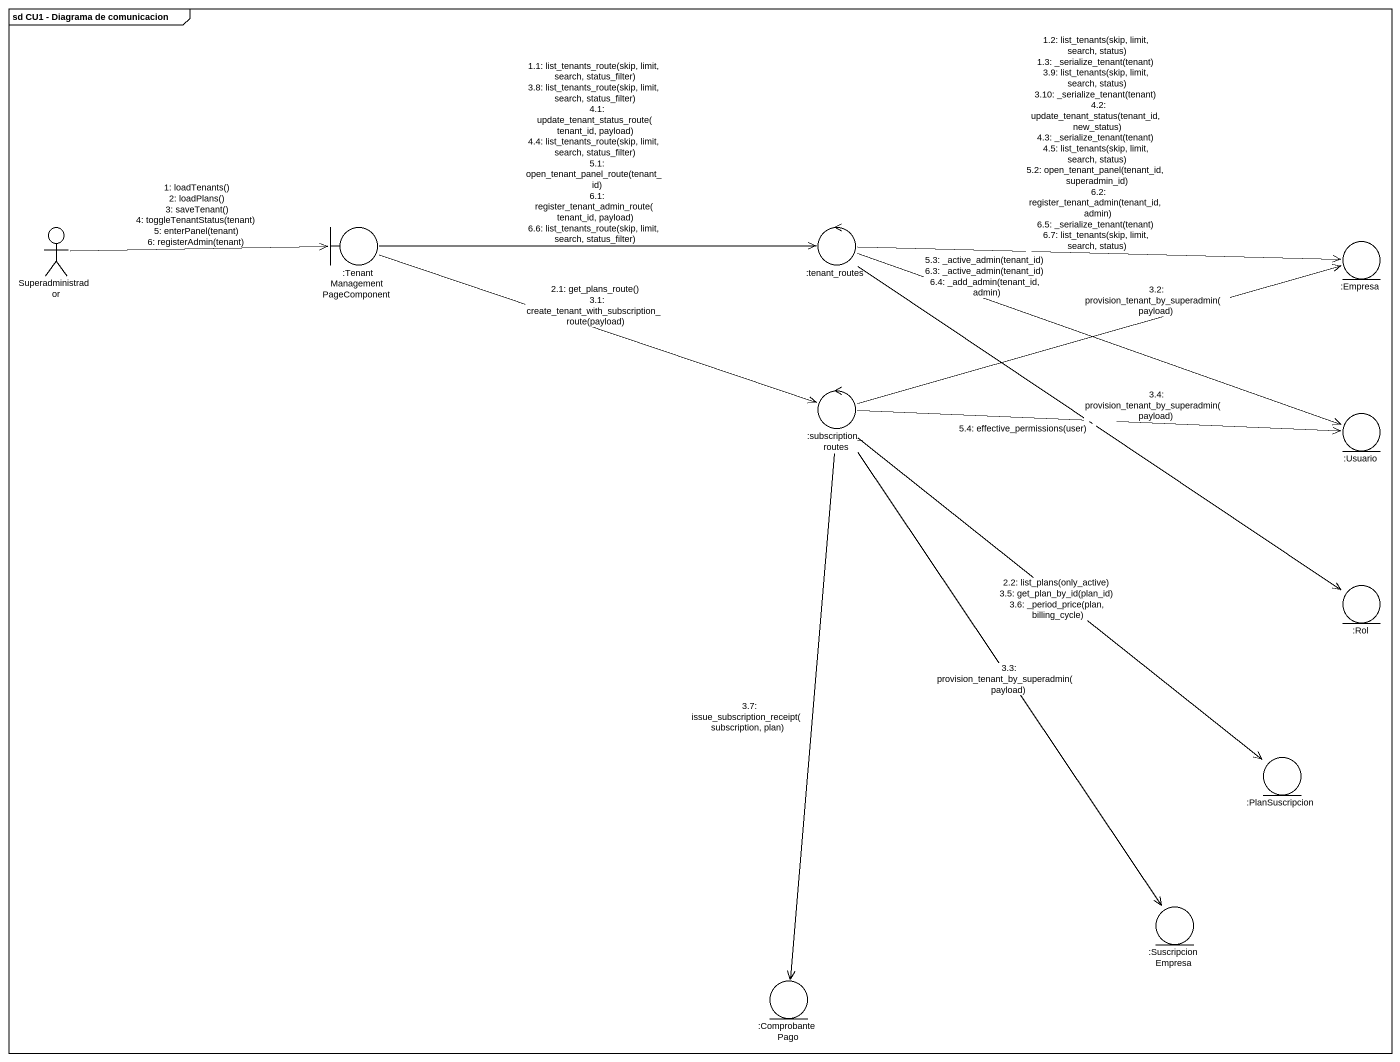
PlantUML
@startuml
mainframe sd CU1 - Diagrama de comunicacion
actor Superadministrador
boundary ":TenantManagementPageComponent" as TenantManagementPageComponen
control ":tenant_routes" as tenant_routes
entity ":Empresa" as Empresa
control ":subscription_routes" as subscription_routes
entity ":Usuario" as Usuario
entity ":Rol" as Rol
entity ":PlanSuscripcion" as PlanSuscripcion
entity ":SuscripcionEmpresa" as SuscripcionEmpresa
entity ":ComprobantePago" as ComprobantePago
Superadministrador -right-> TenantManagementPageComponen : 1: loadTenants()\n2: loadPlans()\n3: saveTenant()\n4: toggleTenantStatus(tenant)\n5: enterPanel(tenant)\n6: registerAdmin(tenant)
TenantManagementPageComponen -right-> tenant_routes : 1.1: list_tenants_route(skip, limit, search, status_filter)\n3.8: list_tenants_route(skip, limit, search, status_filter)\n4.1: update_tenant_status_route(tenant_id, payload)\n4.4: list_tenants_route(skip, limit, search, status_filter)\n5.1: open_tenant_panel_route(tenant_id)\n6.1: register_tenant_admin_route(tenant_id, payload)\n6.6: list_tenants_route(skip, limit, search, status_filter)
tenant_routes -right-> Empresa : 1.2: list_tenants(skip, limit, search, status)\n1.3: _serialize_tenant(tenant)\n3.9: list_tenants(skip, limit, search, status)\n3.10: _serialize_tenant(tenant)\n4.2: update_tenant_status(tenant_id, new_status)\n4.3: _serialize_tenant(tenant)\n4.5: list_tenants(skip, limit, search, status)\n5.2: open_tenant_panel(tenant_id, superadmin_id)\n6.2: register_tenant_admin(tenant_id, admin)\n6.5: _serialize_tenant(tenant)\n6.7: list_tenants(skip, limit, search, status)
TenantManagementPageComponen -right-> subscription_routes : 2.1: get_plans_route()\n3.1: create_tenant_with_subscription_route(payload)
subscription_routes --> PlanSuscripcion : 2.2: list_plans(only_active)\n3.5: get_plan_by_id(plan_id)\n3.6: _period_price(plan, billing_cycle)
subscription_routes -right-> Empresa : 3.2: provision_tenant_by_superadmin(payload)
subscription_routes --> SuscripcionEmpresa : 3.3: provision_tenant_by_superadmin(payload)
subscription_routes -right-> Usuario : 3.4: provision_tenant_by_superadmin(payload)
subscription_routes --> ComprobantePago : 3.7: issue_subscription_receipt(subscription, plan)
tenant_routes -right-> Usuario : 5.3: _active_admin(tenant_id)\n6.3: _active_admin(tenant_id)\n6.4: _add_admin(tenant_id, admin)
tenant_routes --> Rol : 5.4: effective_permissions(user)
@enduml
